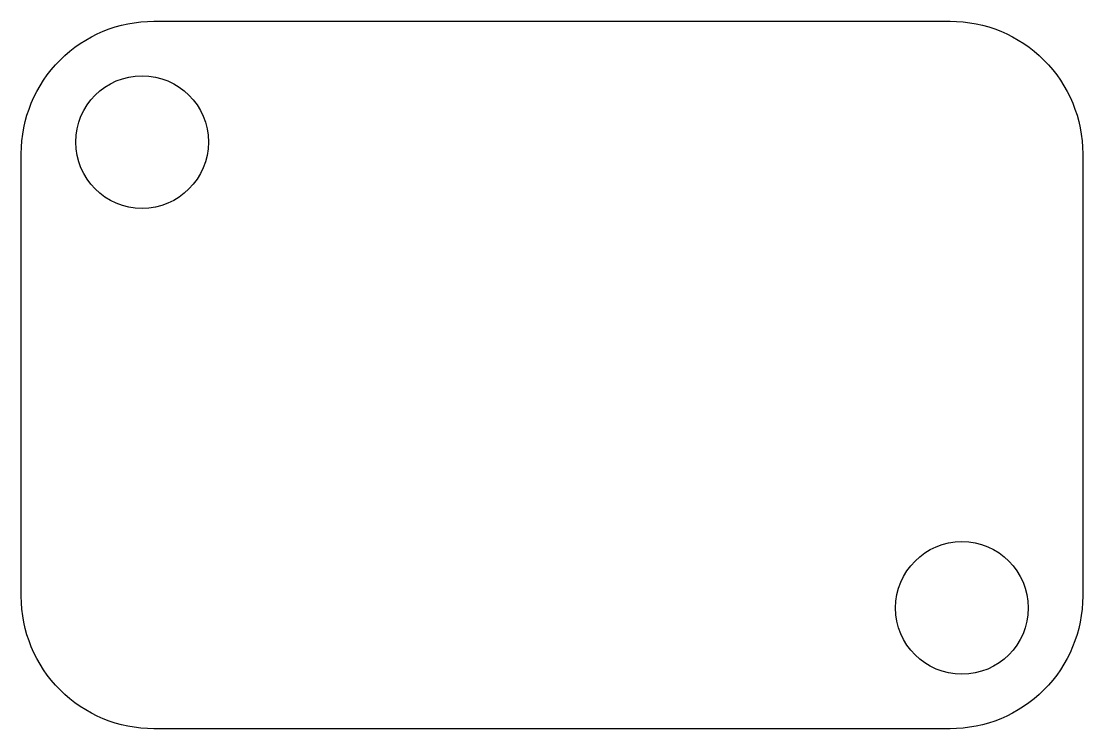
# Model space of a CAD drawing. Header units: inches. Extents: x 0 to 3, y -2 to 0.
import ezdxf

# ---------------------------------------------------------------- set-up
doc = ezdxf.new("R2010")
doc.units = ezdxf.units.IN
doc.layers.get('0').update_dxf_attribs({"linetype": 'CONTINUOUS'})

msp = doc.modelspace()

# ---------------------------------------------------------------- linework, layer by layer
msp.add_lwpolyline([(0.375, 0), (2.625, 0, -0.414214), (3, -0.375), (3, -1.6248, -0.414214), (2.6248, -2), (0.375, -2, -0.414214), (0, -1.625), (0, -0.375, -0.414214)], format="xyb", close=True)
for centre in [(0.3415, -0.3415), (2.6585, -1.6585)]:
    msp.add_circle(centre, 0.1875)

doc.saveas('drawing.dxf')
